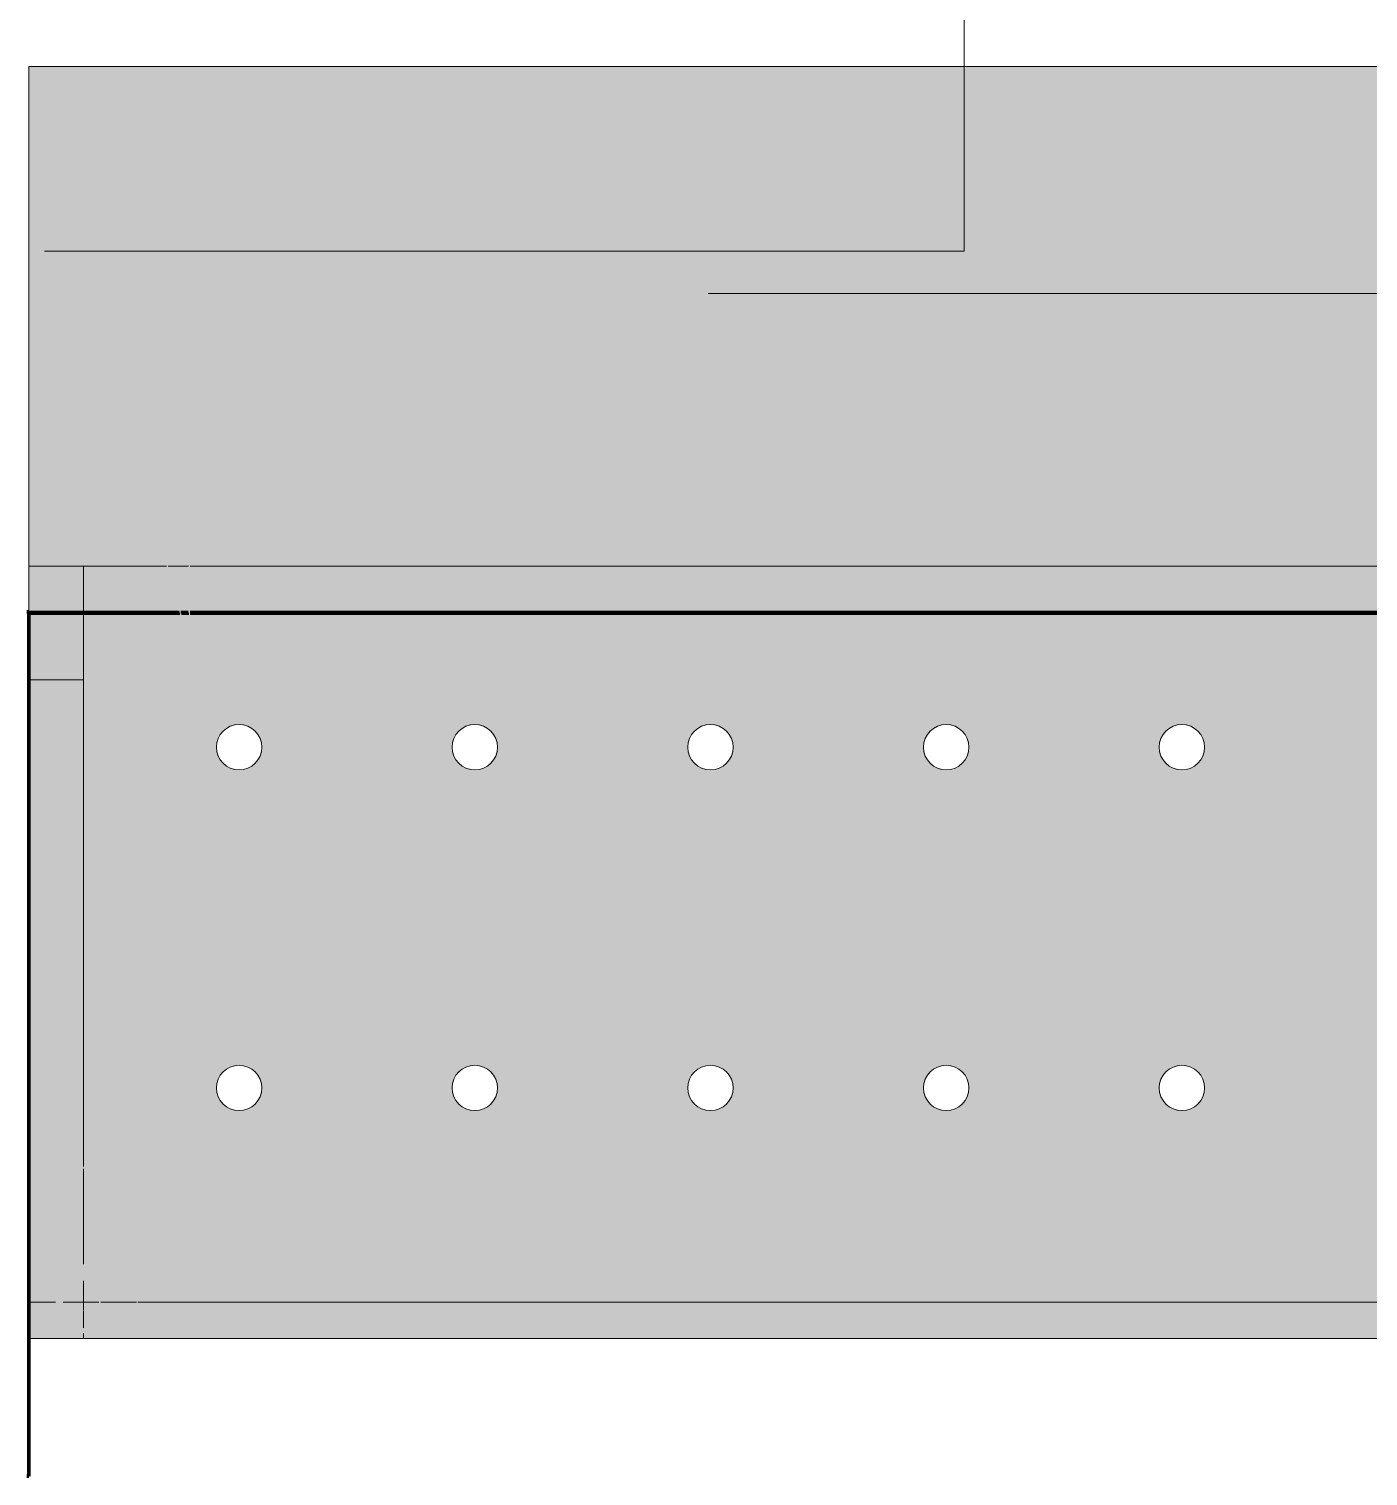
# Model space of a CAD drawing. Header units: millimetres. Extents: x 35144 to 233944, y -8553 to 29000.
# Drawn here: x 48781 to 49370, y 26479 to 27117 of the extents above; entities that cross this region are included whole.
import ezdxf

# ---------------------------------------------------------------- set-up
doc = ezdxf.new("R2010")
doc.units = ezdxf.units.MM
doc.linetypes.add('Осевая', pattern=[3175, 635, -476.25, 1587.5, -476.25])
doc.layers.add('A-WALL-IDEN', color=7, linetype='Continuous', lineweight=9)
doc.layers.add('Оси-2', color=7, linetype='Осевая', lineweight=9)
for name, color, linetype, lineweight, true_color in [('I-WALL-13', 7, 'Continuous', 53, 0xeaa7bf), ('I-WALL-7', 7, 'Continuous', 9, 0xcbc7bf), ('I-WALL-8', 7, 'Continuous', 80, 0xff80c0), ('Знаки-1', 9, 'Continuous', 9, 0x808080), ('Знаки-2', 7, 'Continuous', 9, 0xc1bbaf), ('Знаки-4', 7, 'Continuous', 9, 0xaba79f), ('Знаки-5', 7, 'Continuous', 9, 0xd5cdbe), ('Знаки-6', 7, 'Continuous', 9, 0xd1cabb), ('Знаки-7', 7, 'Continuous', 9, 0xccc5b7), ('Знаки-8', 7, 'Continuous', 9, 0xd4ccbd), ('Знаки-9', 7, 'Continuous', 9, 0xd6cebe)]:
    doc.layers.add(name, color=color, linetype=linetype, lineweight=lineweight, true_color=true_color)
doc.layers.add('Знаки-3', color=7, linetype='Continuous', lineweight=9, transparency=0.5)

# ---------------------------------------------------------------- blocks, each defined once
blk = doc.blocks.new('Зашивка_ торцевая панель - Зашивка_ торцевая панель-V93-План отделки стен 1 этажа в осях 17-23')
at = {"layer": 'Знаки-3'}
blk.add_hatch(color=256, dxfattribs=at).paths.add_polyline_path([(-430, 180), (-430, -160), (-406, -160), (-406, 180)])
at = {"layer": 'Знаки-2'}
for p, q in [((-430, 164), (-430, 154.6)), ((-406, -110), (-406, 164)), ((-430, 147.3), (-430, 105.34)), ((-430, 104.28), (-430, -110)), ((-430, -110), (-430, -139.94)), ((-406, -110), (-430, -110)), ((-430, -110), (-406, -110)), ((-406, -139.94), (-406, -110))]:
    blk.add_line(p, q, dxfattribs=at)
at = {"layer": 'Знаки-4'}
for p, q in [((-430, 177.65), (-430, 180)), ((-430, 180), (-406, 180)), ((-406, 180), (-406, -160)), ((-430, 171.98), (-430, 175.26)), ((-430, 167.85), (-430, 171.88)), ((-430, 154.6), (-430, 167.53)), ((-430, 105.34), (-430, 147.3)), ((-430, -160), (-430, 104.28)), ((-430, -160), (-406, -160))]:
    blk.add_line(p, q, dxfattribs=at)
at = {"layer": 'Знаки-7'}
for p, q in [((-430, 180), (-430, 177.65)), ((-430, 180), (-406, 180)), ((-406, 164), (-406, 180)), ((-430, 175.26), (-430, 171.98)), ((-430, 171.88), (-430, 167.85)), ((-430, 167.53), (-430, 164))]:
    blk.add_line(p, q, dxfattribs=at)
blk = doc.blocks.new('Зашивка радиатора_ с перфорацией М5 - Зашивка радиатора_ с перфорацией М14 _пищеблок_-32704472-План отделки стен 1 этажа в осях 17-23')
at = {"layer": 'Знаки-3'}
h = blk.add_hatch(color=256, dxfattribs=at)
h.paths.add_polyline_path([(966.91, -179.94), (1749, -178.78), (1749, 380), (-310, 380), (-310, -179.94), (874.14, -179.94)])
h.paths.add_polyline_path([(1546.25, -79.65), (1541.25, -78.31), (1537.59, -74.65), (1536.25, -69.65), (1537.59, -64.65), (1541.25, -60.98), (1546.25, -59.65), (1551.25, -60.98), (1554.91, -64.65), (1556.25, -69.65), (1554.91, -74.65), (1551.25, -78.31), (1548.84, -79.3)])
h.paths.add_polyline_path([(1442.5, -79.65), (1437.5, -78.31), (1433.84, -74.65), (1432.5, -69.65), (1433.84, -64.65), (1437.5, -60.98), (1442.5, -59.65), (1447.5, -60.98), (1451.16, -64.65), (1452.5, -69.65), (1451.16, -74.65), (1447.5, -78.31), (1445.09, -79.3)])
h.paths.add_polyline_path([(1650, -79.65), (1645, -78.31), (1641.34, -74.65), (1640, -69.65), (1641.34, -64.65), (1645, -60.98), (1650, -59.65), (1655, -60.98), (1658.66, -64.65), (1660, -69.65), (1658.66, -74.65), (1655, -78.31), (1652.59, -79.3)])
h.paths.add_polyline_path([(1131.25, -79.65), (1126.25, -78.31), (1122.59, -74.65), (1121.25, -69.65), (1122.59, -64.65), (1126.25, -60.98), (1131.25, -59.65), (1136.25, -60.98), (1139.91, -64.65), (1141.25, -69.65), (1139.91, -74.65), (1136.25, -78.31), (1133.84, -79.3)])
h.paths.add_polyline_path([(1027.5, -79.65), (1022.5, -78.31), (1018.84, -74.65), (1017.5, -69.65), (1018.84, -64.65), (1022.5, -60.98), (1027.5, -59.65), (1032.5, -60.98), (1036.16, -64.65), (1037.5, -69.65), (1036.16, -74.65), (1032.5, -78.31), (1030.09, -79.3)])
h.paths.add_polyline_path([(923.75, -79.65), (918.75, -78.31), (915.09, -74.65), (913.75, -69.65), (915.09, -64.65), (918.75, -60.98), (923.75, -59.65), (928.75, -60.98), (932.41, -64.65), (933.75, -69.65), (932.41, -74.65), (928.75, -78.31), (926.34, -79.3)])
h.paths.add_polyline_path([(820, -79.65), (815, -78.31), (811.34, -74.65), (810, -69.65), (811.34, -64.65), (815, -60.98), (820, -59.65), (825, -60.98), (828.66, -64.65), (830, -69.65), (828.66, -74.65), (825, -78.31), (822.59, -79.3)])
h.paths.add_polyline_path([(1338.75, -79.65), (1333.75, -78.31), (1330.09, -74.65), (1328.75, -69.65), (1330.09, -64.65), (1333.75, -60.98), (1338.75, -59.65), (1343.75, -60.98), (1347.41, -64.65), (1348.75, -69.65), (1347.41, -74.65), (1343.75, -78.31), (1341.34, -79.3)])
h.paths.add_polyline_path([(1235, -79.65), (1230, -78.31), (1226.34, -74.65), (1225, -69.65), (1226.34, -64.65), (1230, -60.98), (1235, -59.65), (1240, -60.98), (1243.66, -64.65), (1245, -69.65), (1243.66, -74.65), (1240, -78.31), (1237.59, -79.3)])
h.paths.add_polyline_path([(716.25, -79.65), (711.25, -78.31), (707.59, -74.65), (706.25, -69.65), (707.59, -64.65), (711.25, -60.98), (716.25, -59.65), (721.25, -60.98), (724.91, -64.65), (726.25, -69.65), (724.91, -74.65), (721.25, -78.31), (718.84, -79.3)])
h.paths.add_polyline_path([(93.75, -79.65), (88.75, -78.31), (85.09, -74.65), (83.75, -69.65), (85.09, -64.65), (88.75, -60.98), (93.75, -59.65), (98.75, -60.98), (102.41, -64.65), (103.75, -69.65), (102.41, -74.65), (98.75, -78.31), (96.34, -79.3)])
h.paths.add_polyline_path([(301.25, -79.65), (296.25, -78.31), (292.59, -74.65), (291.25, -69.65), (292.59, -64.65), (296.25, -60.98), (301.25, -59.65), (306.25, -60.98), (309.91, -64.65), (311.25, -69.65), (309.91, -74.65), (306.25, -78.31), (303.84, -79.3)])
h.paths.add_polyline_path([(405, -79.65), (400, -78.31), (396.34, -74.65), (395, -69.65), (396.34, -64.65), (400, -60.98), (405, -59.65), (410, -60.98), (413.66, -64.65), (415, -69.65), (413.66, -74.65), (410, -78.31), (407.59, -79.3)])
h.paths.add_polyline_path([(612.5, -79.65), (607.5, -78.31), (603.84, -74.65), (602.5, -69.65), (603.84, -64.65), (607.5, -60.98), (612.5, -59.65), (617.5, -60.98), (621.16, -64.65), (622.5, -69.65), (621.16, -74.65), (617.5, -78.31), (615.09, -79.3)])
h.paths.add_polyline_path([(508.75, -79.65), (503.06, -77.78), (500.09, -74.65), (498.75, -69.65), (500.09, -64.65), (503.75, -60.98), (508.75, -59.65), (513.75, -60.98), (517.41, -64.65), (518.75, -69.65), (517.41, -74.65), (513.75, -78.31), (511.34, -79.3)])
h.paths.add_polyline_path([(197.5, -79.65), (192.5, -78.31), (188.84, -74.65), (187.5, -69.65), (188.84, -64.65), (192.5, -60.98), (197.5, -59.65), (202.5, -60.98), (206.16, -64.65), (207.5, -69.65), (206.16, -74.65), (202.5, -78.31), (200.09, -79.3)])
h.paths.add_polyline_path([(-113.75, -79.65), (-118.75, -78.31), (-122.41, -74.65), (-123.75, -69.65), (-122.41, -64.65), (-118.75, -60.98), (-113.75, -59.65), (-108.75, -60.98), (-105.09, -64.65), (-103.75, -69.65), (-105.09, -74.65), (-108.75, -78.31), (-111.16, -79.3)])
h.paths.add_polyline_path([(-10, -79.65), (-15, -78.31), (-18.66, -74.65), (-20, -69.65), (-18.66, -64.65), (-15, -60.98), (-10, -59.65), (-5, -60.98), (-1.34, -64.65), (0, -69.65), (-1.34, -74.65), (-5, -78.31), (-7.41, -79.3)])
h.paths.add_polyline_path([(-217.5, -79.65), (-222.5, -78.31), (-226.16, -74.65), (-227.5, -69.65), (-226.16, -64.65), (-222.5, -60.98), (-217.5, -59.65), (-212.5, -60.98), (-208.84, -64.65), (-207.5, -69.65), (-208.84, -74.65), (-212.5, -78.31), (-214.91, -79.3)])
h.paths.add_polyline_path([(1442.5, 70.35), (1437.5, 71.69), (1433.84, 75.35), (1432.5, 80.35), (1433.84, 85.35), (1437.5, 89.02), (1442.5, 90.35), (1447.5, 89.02), (1451.16, 85.35), (1452.5, 80.35), (1451.16, 75.35), (1447.5, 71.69), (1445.09, 70.7)])
h.paths.add_polyline_path([(1338.75, 70.35), (1333.75, 71.69), (1330.09, 75.35), (1328.75, 80.35), (1330.09, 85.35), (1333.75, 89.02), (1338.75, 90.35), (1343.75, 89.02), (1347.41, 85.35), (1348.75, 80.35), (1347.41, 75.35), (1343.75, 71.69), (1341.34, 70.7)])
h.paths.add_polyline_path([(1235, 70.35), (1230, 71.69), (1226.34, 75.35), (1225, 80.35), (1226.34, 85.35), (1230, 89.02), (1235, 90.35), (1240, 89.02), (1243.66, 85.35), (1245, 80.35), (1243.66, 75.35), (1240, 71.69), (1237.59, 70.7)])
h.paths.add_polyline_path([(1650, 70.35), (1645, 71.69), (1641.34, 75.35), (1640, 80.35), (1641.34, 85.35), (1645, 89.02), (1650, 90.35), (1655, 89.02), (1658.66, 85.35), (1660, 80.35), (1658.66, 75.35), (1655, 71.69), (1652.59, 70.7)])
h.paths.add_polyline_path([(1546.25, 70.35), (1541.25, 71.69), (1537.59, 75.35), (1536.25, 80.35), (1537.59, 85.35), (1541.25, 89.02), (1546.25, 90.35), (1551.25, 89.02), (1554.91, 85.35), (1556.25, 80.35), (1554.91, 75.35), (1551.25, 71.69), (1548.84, 70.7)])
h.paths.add_polyline_path([(820, 70.35), (815, 71.69), (811.34, 75.35), (810, 80.35), (811.34, 85.35), (815, 89.02), (820, 90.35), (825, 89.02), (828.66, 85.35), (830, 80.35), (828.66, 75.35), (825, 71.69), (822.59, 70.7)])
h.paths.add_polyline_path([(1027.5, 70.35), (1022.5, 71.69), (1018.84, 75.35), (1017.5, 80.35), (1018.84, 85.35), (1022.5, 89.02), (1027.5, 90.35), (1032.5, 89.02), (1036.16, 85.35), (1037.5, 80.35), (1036.16, 75.35), (1032.5, 71.69), (1030.09, 70.7)])
h.paths.add_polyline_path([(923.75, 70.35), (918.75, 71.69), (915.09, 75.35), (913.75, 80.35), (915.09, 85.35), (918.75, 89.02), (923.75, 90.35), (928.75, 89.02), (932.41, 85.35), (933.75, 80.35), (932.41, 75.35), (928.75, 71.69), (926.34, 70.7)])
h.paths.add_polyline_path([(1131.25, 70.35), (1126.25, 71.69), (1122.59, 75.35), (1121.25, 80.35), (1122.59, 85.35), (1126.25, 89.02), (1131.25, 90.35), (1136.25, 89.02), (1139.91, 85.35), (1141.25, 80.35), (1139.91, 75.35), (1136.25, 71.69), (1133.84, 70.7)])
h.paths.add_polyline_path([(612.5, 70.35), (607.5, 71.69), (603.84, 75.35), (602.5, 80.35), (603.84, 85.35), (607.5, 89.02), (612.5, 90.35), (617.5, 89.02), (621.16, 85.35), (622.5, 80.35), (621.16, 75.35), (617.5, 71.69), (615.09, 70.7)])
h.paths.add_polyline_path([(716.25, 70.35), (711.25, 71.69), (707.59, 75.35), (706.25, 80.35), (707.59, 85.35), (711.25, 89.02), (716.25, 90.35), (721.25, 89.02), (724.91, 85.35), (726.25, 80.35), (724.91, 75.35), (721.25, 71.69), (718.84, 70.7)])
h.paths.add_polyline_path([(197.5, 70.35), (192.5, 71.69), (188.84, 75.35), (187.5, 80.35), (188.84, 85.35), (192.5, 89.02), (197.5, 90.35), (202.5, 89.02), (206.16, 85.35), (207.5, 80.35), (206.16, 75.35), (202.5, 71.69), (200.09, 70.7)])
h.paths.add_polyline_path([(508.75, 70.35), (503.06, 72.22), (500.09, 75.35), (498.75, 80.35), (500.09, 85.35), (503.75, 89.02), (508.75, 90.35), (513.75, 89.02), (517.41, 85.35), (518.75, 80.35), (517.41, 75.35), (513.75, 71.69), (511.34, 70.7)])
h.paths.add_polyline_path([(405, 70.35), (400, 71.69), (396.34, 75.35), (395, 80.35), (396.34, 85.35), (400, 89.02), (405, 90.35), (410, 89.02), (413.66, 85.35), (415, 80.35), (413.66, 75.35), (410, 71.69), (407.59, 70.7)])
h.paths.add_polyline_path([(301.25, 70.35), (296.25, 71.69), (292.59, 75.35), (291.25, 80.35), (292.59, 85.35), (296.25, 89.02), (301.25, 90.35), (306.25, 89.02), (309.91, 85.35), (311.25, 80.35), (309.91, 75.35), (306.25, 71.69), (303.84, 70.7)])
h.paths.add_polyline_path([(93.75, 70.35), (88.75, 71.69), (85.09, 75.35), (83.75, 80.35), (85.09, 85.35), (88.75, 89.02), (93.75, 90.35), (98.75, 89.02), (102.41, 85.35), (103.75, 80.35), (102.41, 75.35), (98.75, 71.69), (96.34, 70.7)])
h.paths.add_polyline_path([(-10, 70.35), (-15, 71.69), (-18.66, 75.35), (-20, 80.35), (-18.66, 85.35), (-15, 89.02), (-10, 90.35), (-5, 89.02), (-1.34, 85.35), (0, 80.35), (-1.34, 75.35), (-5, 71.69), (-7.41, 70.7)])
h.paths.add_polyline_path([(-217.5, 70.35), (-222.5, 71.69), (-226.16, 75.35), (-227.5, 80.35), (-226.16, 85.35), (-222.5, 89.02), (-217.5, 90.35), (-212.5, 89.02), (-208.84, 85.35), (-207.5, 80.35), (-208.84, 75.35), (-212.5, 71.69), (-214.91, 70.7)])
h.paths.add_polyline_path([(-113.75, 70.35), (-118.75, 71.69), (-122.41, 75.35), (-123.75, 80.35), (-122.41, 85.35), (-118.75, 89.02), (-113.75, 90.35), (-108.75, 89.02), (-105.09, 85.35), (-103.75, 80.35), (-105.09, 75.35), (-108.75, 71.69), (-111.16, 70.7)])
for points in [[(1748, -179.94), (1749, -178.78), (1748, -163.94), (-310, -163.94), (-310, -179.94), (1724, -179.94)], [(-200, -179.94), (-160, -179.94), (-160.68, -163.94), (-200, -164.51), (-200, -169.19)], [(-200, -179.94), (-160, -179.94), (-160.68, -163.94), (-200, -164.51), (-200, -169.19)], [(-190, -179.94), (-170, -179.94), (-170.34, -163.94), (-190, -163.94), (-190, -168.21)], [(-190, -179.94), (-170, -179.94), (-170.34, -163.94), (-190, -163.94), (-190, -168.21)], [(-100, -179.94), (-60, -179.94), (-60.68, -163.94), (-100, -163.94)], [(-100, -179.94), (-60, -179.94), (-60.68, -163.94), (-100, -163.94)], [(-90, -179.94), (-70, -179.94), (-70.34, -163.94), (-90, -163.94)], [(-80, -179.94), (-70, -179.94), (-70.34, -163.94), (-90, -163.94), (-89.66, -179.94), (-82.59, -179.94)], [(40, -179.94), (39.21, -163.94), (0, -163.94), (0.68, -179.94), (39.32, -179.94)], [(40, -179.94), (39.21, -163.94), (0, -163.94), (0.68, -179.94), (39.32, -179.94)], [(12.93, -179.94), (30, -179.94), (29.66, -163.94), (10, -163.94), (10.34, -179.94), (11.34, -179.94)], [(12.93, -179.94), (30, -179.94), (29.66, -163.94), (10, -163.94), (10.34, -179.94), (11.34, -179.94)], [(139.32, -179.94), (140, -179.94), (139.32, -163.94), (100, -163.94), (100.68, -179.94), (137.32, -179.94)], [(140, -179.94), (139.32, -163.94), (100, -163.94), (100.68, -179.94), (139.32, -179.94)], [(120, -179.94), (130, -179.94), (129.66, -163.94), (110, -163.94), (110.34, -179.94), (117.41, -179.94)], [(120, -179.94), (130, -179.94), (129.66, -163.94), (110, -163.94), (110.34, -179.94), (117.41, -179.94)], [(239.32, -179.94), (240, -179.94), (239.32, -163.94), (200, -163.94), (200.68, -179.94), (237.32, -179.94)], [(200, -179.94), (240, -179.94), (239.32, -163.94), (200, -163.94)], [(229.66, -179.94), (230, -179.94), (229.66, -163.94), (210, -163.94), (210.34, -179.94), (228.66, -179.94)], [(210, -179.94), (230, -179.94), (229.66, -163.94), (210, -163.94)]]:
    blk.add_hatch(color=256, dxfattribs=at).paths.add_polyline_path(points)
at = {"layer": 'Знаки-1'}
for p, q in [((1749, 380), (-310, 380)), ((-310, 380), (-310, -179.94)), ((-310, -179.94), (1749, -179.94))]:
    blk.add_line(p, q, dxfattribs=at)
for centre, start, end in [((-217.5, 80.35), 0, 180), ((-113.75, 80.35), 0, 180), ((-10, 80.35), 0, 180), ((93.75, 80.35), 0, 180), ((197.5, 80.35), 0, 180), ((-217.5, 80.35), 180, 0), ((-113.75, 80.35), 180, 0), ((-10, 80.35), 180, 360), ((93.75, 80.35), 180, 0), ((197.5, 80.35), 180, 0), ((-217.5, -69.65), 0, 180), ((-113.75, -69.65), 0, 180), ((-10, -69.65), 0, 180), ((93.75, -69.65), 0, 180), ((197.5, -69.65), 0, 180), ((-217.5, -69.65), 180, 0), ((-113.75, -69.65), 180, 0), ((-10, -69.65), 180, 0), ((93.75, -69.65), 180, 0), ((197.5, -69.65), 180, 0)]:
    blk.add_arc(centre, 10, start, end, dxfattribs=at)
at = {"layer": 'Знаки-2'}
for p, q in [((-310, -163.94), (-304.93, -163.94)), ((-310, -163.94), (-310, -179.94)), ((-304.86, -163.94), (-298.26, -163.94)), ((-294.88, -163.94), (-286, -163.94)), ((-279.21, -163.94), (-286, -163.94)), ((-262.71, -163.94), (-278.39, -163.94)), ((-200, -163.94), (-262.14, -163.94)), ((-200, -163.94), (-190, -163.94)), ((-190, -163.94), (-200, -163.94)), ((-190, -163.94), (-180, -163.94)), ((-180, -163.94), (-190, -163.94)), ((-179.37, -163.94), (-170, -163.94)), ((-170, -163.94), (-179.37, -163.94)), ((-170, -163.94), (-162.8, -163.94)), ((-162.8, -163.94), (-170, -163.94)), ((-162.68, -163.94), (-160, -163.94)), ((-160, -163.94), (-162.68, -163.94)), ((-146.33, -163.94), (-160, -163.94)), ((-100, -163.94), (-146.28, -163.94)), ((-100, -163.94), (-60, -163.94)), ((-60, -163.94), (-100, -163.94)), ((0, -163.94), (-60, -163.94)), ((0, -163.94), (40, -163.94)), ((40, -163.94), (0, -163.94)), ((100, -163.94), (40, -163.94)), ((100, -163.94), (110, -163.94)), ((110, -163.94), (100, -163.94)), ((110, -163.94), (130, -163.94)), ((130, -163.94), (110, -163.94)), ((130, -163.94), (140, -163.94)), ((140, -163.94), (130, -163.94)), ((200, -163.94), (140, -163.94)), ((200, -163.94), (240, -163.94)), ((240, -163.94), (200, -163.94)), ((300, -163.94), (240, -163.94)), ((-286, -179.94), (-310, -179.94)), ((-286, -179.94), (-200, -179.94)), ((-200, -179.94), (-190, -179.94)), ((-190, -179.94), (-200, -179.94)), ((-190, -179.94), (-187.07, -179.94)), ((-175, -179.94), (-190, -179.94)), ((-187.07, -179.94), (-185, -179.94)), ((-185, -179.94), (-172.93, -179.94)), ((-170, -179.94), (-175, -179.94)), ((-172.93, -179.94), (-170, -179.94)), ((-170, -179.94), (-160, -179.94)), ((-160, -179.94), (-170, -179.94)), ((-160, -179.94), (-100, -179.94)), ((-100, -179.94), (-99.32, -179.94)), ((-60.68, -179.94), (-100, -179.94)), ((-99.32, -179.94), (-97.32, -179.94)), ((-97.32, -179.94), (-94.14, -179.94)), ((-94.14, -179.94), (-85.18, -179.94)), ((-85.18, -179.94), (-80, -179.94)), ((-80, -179.94), (-60.68, -179.94)), ((-60.68, -179.94), (-60, -179.94)), ((-60, -179.94), (-60.68, -179.94)), ((-60, -179.94), (0, -179.94)), ((0, -179.94), (40, -179.94)), ((40, -179.94), (0, -179.94)), ((40, -179.94), (100, -179.94)), ((100, -179.94), (110, -179.94)), ((110, -179.94), (100, -179.94)), ((110, -179.94), (127.07, -179.94)), ((130, -179.94), (110, -179.94)), ((127.07, -179.94), (130, -179.94)), ((130, -179.94), (140, -179.94)), ((140, -179.94), (130, -179.94)), ((140, -179.94), (200, -179.94)), ((200, -179.94), (240, -179.94)), ((240, -179.94), (200, -179.94)), ((240, -179.94), (300, -179.94))]:
    blk.add_line(p, q, dxfattribs=at)
at = {"layer": 'Знаки-4'}
for p, q in [((-310, -179.94), (-310, 380)), ((-310, 380), (1749, 380)), ((-286, -163.94), (-279.21, -163.94)), ((-278.39, -163.94), (-262.71, -163.94)), ((-262.14, -163.94), (-146.33, -163.94)), ((-146.28, -163.94), (1700.94, -163.94)), ((1749, -179.94), (-310, -179.94)), ((1724, -179.94), (-286, -179.94))]:
    blk.add_line(p, q, dxfattribs=at)
for centre, start, end in [((-217.5, 80.35), 0, 180), ((-113.75, 80.35), 0, 180), ((-10, 80.35), 0, 180), ((93.75, 80.35), 0, 180), ((197.5, 80.35), 0, 180), ((-217.5, 80.35), 180, 360), ((-113.75, 80.35), 180, 0), ((-10, 80.35), 180, 360), ((93.75, 80.35), 180, 360), ((197.5, 80.35), 180, 0), ((-217.5, -69.65), 0, 180), ((-113.75, -69.65), 0, 180), ((-10, -69.65), 0, 180), ((93.75, -69.65), 0, 180), ((197.5, -69.65), 0, 180), ((-217.5, -69.65), 180, 360), ((-113.75, -69.65), 180, 360), ((-10, -69.65), 180, 360), ((93.75, -69.65), 180, 360), ((197.5, -69.65), 180, 360)]:
    blk.add_arc(centre, 10, start, end, dxfattribs=at)
at = {"layer": 'Знаки-5'}
for p, q in [((-185.18, -163.94), (-188.66, -163.94)), ((-180, -163.94), (-185, -163.94)), ((-175, -163.94), (-179.38, -163.94)), ((-171.34, -163.94), (-174.82, -163.94)), ((-85.18, -163.94), (-88.66, -163.94)), ((-75, -163.94), (-85, -163.94)), ((-71.34, -163.94), (-74.82, -163.94)), ((14.82, -163.94), (11.34, -163.94)), ((25, -163.94), (15, -163.94)), ((28.66, -163.94), (25.18, -163.94)), ((114.82, -163.94), (111.34, -163.94)), ((125, -163.94), (115, -163.94)), ((128.66, -163.94), (125.18, -163.94)), ((214.82, -163.94), (211.34, -163.94)), ((224.75, -163.94), (215, -163.94)), ((228.66, -163.94), (225.18, -163.94)), ((-188.66, -179.94), (-185.18, -179.94)), ((-185, -179.94), (-175, -179.94)), ((-174.82, -179.94), (-171.34, -179.94)), ((-88.66, -179.94), (-85.18, -179.94)), ((-85, -179.94), (-75, -179.94)), ((-74.82, -179.94), (-71.34, -179.94)), ((11.34, -179.94), (14.82, -179.94)), ((15, -179.94), (25, -179.94)), ((25.18, -179.94), (28.66, -179.94)), ((111.34, -179.94), (114.82, -179.94)), ((115, -179.94), (125, -179.94)), ((125.18, -179.94), (128.66, -179.94)), ((211.34, -179.94), (214.82, -179.94)), ((215, -179.94), (224.75, -179.94)), ((225.18, -179.94), (228.66, -179.94))]:
    blk.add_line(p, q, dxfattribs=at)
at = {"layer": 'Знаки-6'}
for p, q in [((-190, -163.94), (-199.32, -163.94)), ((-190, -163.94), (-189.66, -163.94)), ((-187.07, -163.94), (-190, -163.94)), ((-189.66, -163.94), (-188.66, -163.94)), ((-188.66, -163.94), (-185.19, -163.94)), ((-185.19, -163.94), (-187.07, -163.94)), ((-185, -163.94), (-182.59, -163.94)), ((-180, -163.94), (-185, -163.94)), ((-182.59, -163.94), (-180, -163.94)), ((-179.37, -163.94), (-175, -163.94)), ((-175, -163.94), (-179.37, -163.94)), ((-174.81, -163.94), (-172.93, -163.94)), ((-172.93, -163.94), (-174.81, -163.94)), ((-172.93, -163.94), (-170, -163.94)), ((-170.34, -163.94), (-172.93, -163.94)), ((-170, -163.94), (-170.34, -163.94)), ((-162.83, -163.94), (-170, -163.94)), ((-160.68, -163.94), (-162.68, -163.94)), ((-90, -163.94), (-99.32, -163.94)), ((-90, -163.94), (-85.19, -163.94)), ((-88.66, -163.94), (-90, -163.94)), ((-85.19, -163.94), (-88.66, -163.94)), ((-85, -163.94), (-80, -163.94)), ((-80, -163.94), (-85, -163.94)), ((-80, -163.94), (-75, -163.94)), ((-75, -163.94), (-80, -163.94)), ((-74.81, -163.94), (-71.34, -163.94)), ((-70, -163.94), (-74.81, -163.94)), ((-71.34, -163.94), (-70, -163.94)), ((-60.68, -163.94), (-70, -163.94)), ((10, -163.94), (0.68, -163.94)), ((11.28, -163.94), (14.82, -163.94)), ((14.82, -163.94), (11.28, -163.94)), ((15, -163.94), (20, -163.94)), ((25, -163.94), (15, -163.94)), ((20, -163.94), (25, -163.94)), ((25.18, -163.94), (28.72, -163.94)), ((28.72, -163.94), (25.18, -163.94)), ((39.21, -163.94), (30, -163.94)), ((39.24, -163.94), (39.32, -163.94)), ((39.32, -163.94), (39.24, -163.94)), ((110, -163.94), (100.68, -163.94)), ((110, -163.94), (114.81, -163.94)), ((114.81, -163.94), (110, -163.94)), ((115, -163.94), (120, -163.94)), ((120, -163.94), (115, -163.94)), ((120, -163.94), (125, -163.94)), ((125, -163.94), (120, -163.94)), ((125.19, -163.94), (127.07, -163.94)), ((127.07, -163.94), (125.19, -163.94)), ((127.07, -163.94), (130, -163.94)), ((129.66, -163.94), (127.07, -163.94)), ((130, -163.94), (129.66, -163.94)), ((139.32, -163.94), (130, -163.94)), ((210, -163.94), (200.68, -163.94)), ((210, -163.94), (210.34, -163.94)), ((210.34, -163.94), (210, -163.94)), ((210.34, -163.94), (211.34, -163.94)), ((214.81, -163.94), (210.34, -163.94)), ((211.34, -163.94), (212.93, -163.94)), ((212.93, -163.94), (214.81, -163.94)), ((215, -163.94), (225, -163.94)), ((225, -163.94), (215, -163.94)), ((225.19, -163.94), (228.66, -163.94)), ((230, -163.94), (225.19, -163.94)), ((228.66, -163.94), (229.66, -163.94)), ((229.66, -163.94), (230, -163.94)), ((239.32, -163.94), (230, -163.94)), ((-199.32, -179.94), (-190, -179.94)), ((-190, -179.94), (-185.19, -179.94)), ((-187.07, -179.94), (-190, -179.94)), ((-185.19, -179.94), (-187.07, -179.94)), ((-185, -179.94), (-175, -179.94)), ((-182.59, -179.94), (-185, -179.94)), ((-175, -179.94), (-182.59, -179.94)), ((-174.81, -179.94), (-170, -179.94)), ((-171.34, -179.94), (-174.81, -179.94)), ((-170, -179.94), (-171.34, -179.94)), ((-170, -179.94), (-160.68, -179.94)), ((-99.32, -179.94), (-90, -179.94)), ((-90, -179.94), (-87.07, -179.94)), ((-89.66, -179.94), (-90, -179.94)), ((-87.07, -179.94), (-89.66, -179.94)), ((-87.07, -179.94), (-85.19, -179.94)), ((-85.19, -179.94), (-87.07, -179.94)), ((-85, -179.94), (-82.59, -179.94)), ((-82.59, -179.94), (-85, -179.94)), ((-82.59, -179.94), (-80, -179.94)), ((-80, -179.94), (-82.59, -179.94)), ((-80, -179.94), (-77.41, -179.94)), ((-77.41, -179.94), (-80, -179.94)), ((-77.41, -179.94), (-75, -179.94)), ((-75, -179.94), (-77.41, -179.94)), ((-74.81, -179.94), (-72.93, -179.94)), ((-72.93, -179.94), (-74.81, -179.94)), ((-72.93, -179.94), (-71.34, -179.94)), ((-71.34, -179.94), (-72.93, -179.94)), ((-71.34, -179.94), (-70.34, -179.94)), ((-70.34, -179.94), (-71.34, -179.94)), ((-70.34, -179.94), (-70, -179.94)), ((-70, -179.94), (-70.34, -179.94)), ((-70, -179.94), (-60.68, -179.94)), ((0.68, -179.94), (10, -179.94)), ((11.28, -179.94), (14.82, -179.94)), ((14.82, -179.94), (11.28, -179.94)), ((15, -179.94), (25, -179.94)), ((20, -179.94), (15, -179.94)), ((25, -179.94), (20, -179.94)), ((25.18, -179.94), (28.72, -179.94)), ((28.72, -179.94), (25.18, -179.94)), ((30, -179.94), (39.21, -179.94)), ((100.68, -179.94), (110, -179.94)), ((110, -179.94), (114.81, -179.94)), ((114.81, -179.94), (110, -179.94)), ((115, -179.94), (120, -179.94)), ((125, -179.94), (115, -179.94)), ((120, -179.94), (125, -179.94)), ((125.19, -179.94), (128.66, -179.94)), ((130, -179.94), (125.19, -179.94)), ((128.66, -179.94), (130, -179.94)), ((130, -179.94), (139.32, -179.94)), ((200.68, -179.94), (210, -179.94)), ((210, -179.94), (214.81, -179.94)), ((214.81, -179.94), (210, -179.94)), ((215, -179.94), (225, -179.94)), ((217.41, -179.94), (215, -179.94)), ((225, -179.94), (217.41, -179.94)), ((225.19, -179.94), (230, -179.94)), ((227.07, -179.94), (225.19, -179.94)), ((230, -179.94), (227.07, -179.94)), ((230, -179.94), (239.32, -179.94))]:
    blk.add_line(p, q, dxfattribs=at)
at = {"layer": 'Знаки-7'}
for p, q in [((-304.93, -163.94), (-310, -163.94)), ((-310, -163.94), (-310, -179.94)), ((-298.26, -163.94), (-304.86, -163.94)), ((-286, -163.94), (-294.88, -163.94)), ((-200, -163.94), (-197.32, -163.94)), ((-197.32, -163.94), (-200, -163.94)), ((-197.32, -163.94), (-190, -163.94)), ((-194.14, -163.94), (-197.32, -163.94)), ((-190, -163.94), (-194.14, -163.94)), ((-188.72, -163.94), (-185.18, -163.94)), ((-185.18, -163.94), (-188.72, -163.94)), ((-185, -163.94), (-180, -163.94)), ((-180, -163.94), (-185, -163.94)), ((-179.37, -163.94), (-175, -163.94)), ((-175, -163.94), (-179.37, -163.94)), ((-174.82, -163.94), (-171.28, -163.94)), ((-171.28, -163.94), (-174.82, -163.94)), ((-170, -163.94), (-165.86, -163.94)), ((-162.8, -163.94), (-170, -163.94)), ((-165.86, -163.94), (-162.8, -163.94)), ((-162.68, -163.94), (-160, -163.94)), ((-160.68, -163.94), (-162.68, -163.94)), ((-160, -163.94), (-160.68, -163.94)), ((-100, -163.94), (-90, -163.94)), ((-97.32, -163.94), (-100, -163.94)), ((-90, -163.94), (-97.32, -163.94)), ((-90, -163.94), (-89.66, -163.94)), ((-88.66, -163.94), (-90, -163.94)), ((-89.66, -163.94), (-88.66, -163.94)), ((-88.66, -163.94), (-85.19, -163.94)), ((-85.19, -163.94), (-88.66, -163.94)), ((-85, -163.94), (-80, -163.94)), ((-80, -163.94), (-85, -163.94)), ((-80, -163.94), (-77.41, -163.94)), ((-75, -163.94), (-80, -163.94)), ((-77.41, -163.94), (-75, -163.94)), ((-74.81, -163.94), (-70.34, -163.94)), ((-71.34, -163.94), (-74.81, -163.94)), ((-70, -163.94), (-71.34, -163.94)), ((-70.34, -163.94), (-70, -163.94)), ((-70, -163.94), (-60, -163.94)), ((-62.68, -163.94), (-70, -163.94)), ((-60, -163.94), (-62.68, -163.94)), ((0, -163.94), (10, -163.94)), ((10, -163.94), (0, -163.94)), ((10, -163.94), (11.34, -163.94)), ((14.81, -163.94), (10, -163.94)), ((11.34, -163.94), (14.81, -163.94)), ((15, -163.94), (20, -163.94)), ((25, -163.94), (15, -163.94)), ((20, -163.94), (25, -163.94)), ((25.19, -163.94), (30, -163.94)), ((30, -163.94), (25.19, -163.94)), ((30, -163.94), (37.32, -163.94)), ((39.24, -163.94), (30, -163.94)), ((37.32, -163.94), (39.24, -163.94)), ((39.32, -163.94), (40, -163.94)), ((40, -163.94), (39.32, -163.94)), ((100, -163.94), (110, -163.94)), ((110, -163.94), (100, -163.94)), ((111.28, -163.94), (114.82, -163.94)), ((114.82, -163.94), (111.28, -163.94)), ((115, -163.94), (125, -163.94)), ((120, -163.94), (115, -163.94)), ((125, -163.94), (120, -163.94)), ((125.18, -163.94), (128.72, -163.94)), ((128.72, -163.94), (125.18, -163.94)), ((130, -163.94), (140, -163.94)), ((140, -163.94), (130, -163.94)), ((200, -163.94), (202.68, -163.94)), ((205.86, -163.94), (200, -163.94)), ((202.68, -163.94), (210, -163.94)), ((210, -163.94), (205.86, -163.94)), ((210, -163.94), (212.93, -163.94)), ((214.81, -163.94), (210, -163.94)), ((212.93, -163.94), (214.81, -163.94)), ((215, -163.94), (225, -163.94)), ((217.41, -163.94), (215, -163.94)), ((225, -163.94), (217.41, -163.94)), ((225.19, -163.94), (230, -163.94)), ((230, -163.94), (225.19, -163.94)), ((230, -163.94), (234.14, -163.94)), ((240, -163.94), (230, -163.94)), ((234.14, -163.94), (240, -163.94)), ((-310, -179.94), (-286, -179.94)), ((-200, -179.94), (-197.32, -179.94)), ((-194.14, -179.94), (-200, -179.94)), ((-197.32, -179.94), (-190, -179.94)), ((-190, -179.94), (-194.14, -179.94)), ((-188.72, -179.94), (-185.18, -179.94)), ((-185.18, -179.94), (-188.72, -179.94)), ((-185, -179.94), (-175, -179.94)), ((-175, -179.94), (-185, -179.94)), ((-174.82, -179.94), (-171.28, -179.94)), ((-171.28, -179.94), (-174.82, -179.94)), ((-170, -179.94), (-162.68, -179.94)), ((-162.68, -179.94), (-170, -179.94)), ((-162.68, -179.94), (-160, -179.94)), ((-160, -179.94), (-162.68, -179.94)), ((-100, -179.94), (-97.32, -179.94)), ((-97.32, -179.94), (-100, -179.94)), ((-97.32, -179.94), (-90, -179.94)), ((-90, -179.94), (-97.32, -179.94)), ((-90, -179.94), (-89.66, -179.94)), ((-85.19, -179.94), (-90, -179.94)), ((-89.66, -179.94), (-85.19, -179.94)), ((-85, -179.94), (-75, -179.94)), ((-82.59, -179.94), (-85, -179.94)), ((-75, -179.94), (-82.59, -179.94)), ((-74.81, -179.94), (-71.34, -179.94)), ((-70, -179.94), (-74.81, -179.94)), ((-71.34, -179.94), (-70, -179.94)), ((-70, -179.94), (-62.68, -179.94)), ((-62.68, -179.94), (-70, -179.94)), ((-62.68, -179.94), (-60, -179.94)), ((-60, -179.94), (-62.68, -179.94)), ((0, -179.94), (10, -179.94)), ((10, -179.94), (0, -179.94)), ((10, -179.94), (14.81, -179.94)), ((14.81, -179.94), (10, -179.94)), ((15, -179.94), (20, -179.94)), ((20, -179.94), (15, -179.94)), ((20, -179.94), (25, -179.94)), ((22.59, -179.94), (20, -179.94)), ((25, -179.94), (22.59, -179.94)), ((25.19, -179.94), (30, -179.94)), ((28.66, -179.94), (25.19, -179.94)), ((30, -179.94), (28.66, -179.94)), ((30, -179.94), (40, -179.94)), ((37.32, -179.94), (30, -179.94)), ((40, -179.94), (37.32, -179.94)), ((100, -179.94), (102.68, -179.94)), ((102.68, -179.94), (100, -179.94)), ((102.68, -179.94), (110, -179.94)), ((110, -179.94), (102.68, -179.94)), ((111.28, -179.94), (114.82, -179.94)), ((114.82, -179.94), (111.28, -179.94)), ((115, -179.94), (125, -179.94)), ((125, -179.94), (115, -179.94)), ((125.18, -179.94), (128.72, -179.94)), ((128.72, -179.94), (125.18, -179.94)), ((130, -179.94), (137.32, -179.94)), ((137.32, -179.94), (130, -179.94)), ((137.32, -179.94), (140, -179.94)), ((140, -179.94), (137.32, -179.94)), ((200, -179.94), (210, -179.94)), ((210, -179.94), (200, -179.94)), ((210, -179.94), (211.34, -179.94)), ((210.34, -179.94), (210, -179.94)), ((214.81, -179.94), (210.34, -179.94)), ((211.34, -179.94), (214.81, -179.94)), ((215, -179.94), (225, -179.94)), ((225, -179.94), (215, -179.94)), ((225.19, -179.94), (230, -179.94)), ((230, -179.94), (225.19, -179.94)), ((230, -179.94), (240, -179.94)), ((234.14, -179.94), (230, -179.94)), ((239.32, -179.94), (234.14, -179.94)), ((240, -179.94), (239.32, -179.94))]:
    blk.add_line(p, q, dxfattribs=at)
at = {"layer": 'Знаки-8'}
for p, q in [((-188.72, -163.94), (-185.18, -163.94)), ((-185.18, -163.94), (-188.72, -163.94)), ((-185, -163.94), (-180, -163.94)), ((-180, -163.94), (-185, -163.94)), ((-179.37, -163.94), (-175, -163.94)), ((-175, -163.94), (-179.37, -163.94)), ((-174.82, -163.94), (-171.28, -163.94)), ((-171.28, -163.94), (-174.82, -163.94)), ((-88.72, -163.94), (-85.18, -163.94)), ((-85.18, -163.94), (-88.72, -163.94)), ((-85, -163.94), (-75, -163.94)), ((-75, -163.94), (-85, -163.94)), ((-74.82, -163.94), (-71.28, -163.94)), ((-71.28, -163.94), (-74.82, -163.94)), ((10, -163.94), (14.81, -163.94)), ((14.81, -163.94), (10, -163.94)), ((15, -163.94), (25, -163.94)), ((25, -163.94), (15, -163.94)), ((25.19, -163.94), (30, -163.94)), ((30, -163.94), (25.19, -163.94)), ((111.28, -163.94), (114.82, -163.94)), ((114.82, -163.94), (111.28, -163.94)), ((115, -163.94), (125, -163.94)), ((125, -163.94), (115, -163.94)), ((125.18, -163.94), (128.72, -163.94)), ((128.72, -163.94), (125.18, -163.94)), ((211.28, -163.94), (214.82, -163.94)), ((214.82, -163.94), (211.28, -163.94)), ((215, -163.94), (224.76, -163.94)), ((224.76, -163.94), (215, -163.94)), ((225.18, -163.94), (228.72, -163.94)), ((228.72, -163.94), (225.18, -163.94)), ((-188.72, -179.94), (-185.18, -179.94)), ((-185.18, -179.94), (-188.72, -179.94)), ((-185, -179.94), (-175, -179.94)), ((-175, -179.94), (-185, -179.94)), ((-174.82, -179.94), (-171.28, -179.94)), ((-171.28, -179.94), (-174.82, -179.94)), ((-88.72, -179.94), (-85.18, -179.94)), ((-85.18, -179.94), (-88.72, -179.94)), ((-85, -179.94), (-75, -179.94)), ((-75, -179.94), (-85, -179.94)), ((-74.82, -179.94), (-71.28, -179.94)), ((-71.28, -179.94), (-74.82, -179.94)), ((10, -179.94), (14.81, -179.94)), ((14.81, -179.94), (10, -179.94)), ((15, -179.94), (25, -179.94)), ((25, -179.94), (15, -179.94)), ((25.19, -179.94), (30, -179.94)), ((30, -179.94), (25.19, -179.94)), ((111.28, -179.94), (114.82, -179.94)), ((114.82, -179.94), (111.28, -179.94)), ((115, -179.94), (125, -179.94)), ((125, -179.94), (115, -179.94)), ((125.18, -179.94), (128.72, -179.94)), ((128.72, -179.94), (125.18, -179.94)), ((211.28, -179.94), (214.82, -179.94)), ((214.82, -179.94), (211.28, -179.94)), ((215, -179.94), (220, -179.94)), ((224.76, -179.94), (215, -179.94)), ((220, -179.94), (224.76, -179.94)), ((225.18, -179.94), (228.72, -179.94)), ((228.72, -179.94), (225.18, -179.94))]:
    blk.add_line(p, q, dxfattribs=at)
at = {"layer": 'Знаки-9'}
for p, q in [((224.76, -163.94), (225.18, -163.94)), ((225.18, -163.94), (224.76, -163.94)), ((224.76, -179.94), (225.18, -179.94)), ((225.18, -179.94), (224.76, -179.94))]:
    blk.add_line(p, q, dxfattribs=at)

msp = doc.modelspace()

# ---------------------------------------------------------------- linework, layer by layer
at = {"layer": 'A-WALL-IDEN'}
for p, q in [((49192.68, 27018.68), (49192.68, 27492.83)), ((48787.92, 27018.68), (49192.68, 27018.68))]:
    msp.add_line(p, q, dxfattribs=at)
at = {"layer": 'I-WALL-13'}
for p, q in [((48781, 26860), (48847.08, 26860)), ((48847.35, 26859), (48781, 26859)), ((48847.93, 26860), (48851.08, 26860)), ((48851.37, 26859), (48848.21, 26859)), ((48851.9, 26860), (50768.01, 26860)), ((50767.71, 26859), (48851.9, 26859))]:
    msp.add_line(p, q, dxfattribs=at)
at = {"layer": 'I-WALL-7'}
for p, q in [((48841.57, 26880), (48781, 26880)), ((48851.26, 26880), (48842.35, 26880)), ((50774.09, 26880), (48851.9, 26880))]:
    msp.add_line(p, q, dxfattribs=at)
at = {"layer": 'I-WALL-8'}
for p, q in [((48781, 26860), (48780, 26860)), ((48781, 26479.5), (48781, 26860)), ((48780, 26479.5), (48781, 26479.5))]:
    msp.add_line(p, q, dxfattribs=at)
at = {"layer": 'Оси-2'}
msp.add_line((38443.67, 27000), (82200, 27000), dxfattribs=at)

# ---------------------------------------------------------------- block references
at = {"layer": 'Знаки-2', "rotation": 180}
msp.add_blockref('Зашивка_ торцевая панель - Зашивка_ торцевая панель-V93-План отделки стен 1 этажа в осях 17-23', (48375, 26720.06), dxfattribs=at)
at = {"layer": 'Знаки-7'}
msp.add_blockref('Зашивка радиатора_ с перфорацией М5 - Зашивка радиатора_ с перфорацией М14 _пищеблок_-32704472-План отделки стен 1 этажа в осях 17-23', (49091, 26720), dxfattribs=at)

doc.saveas('drawing.dxf')
